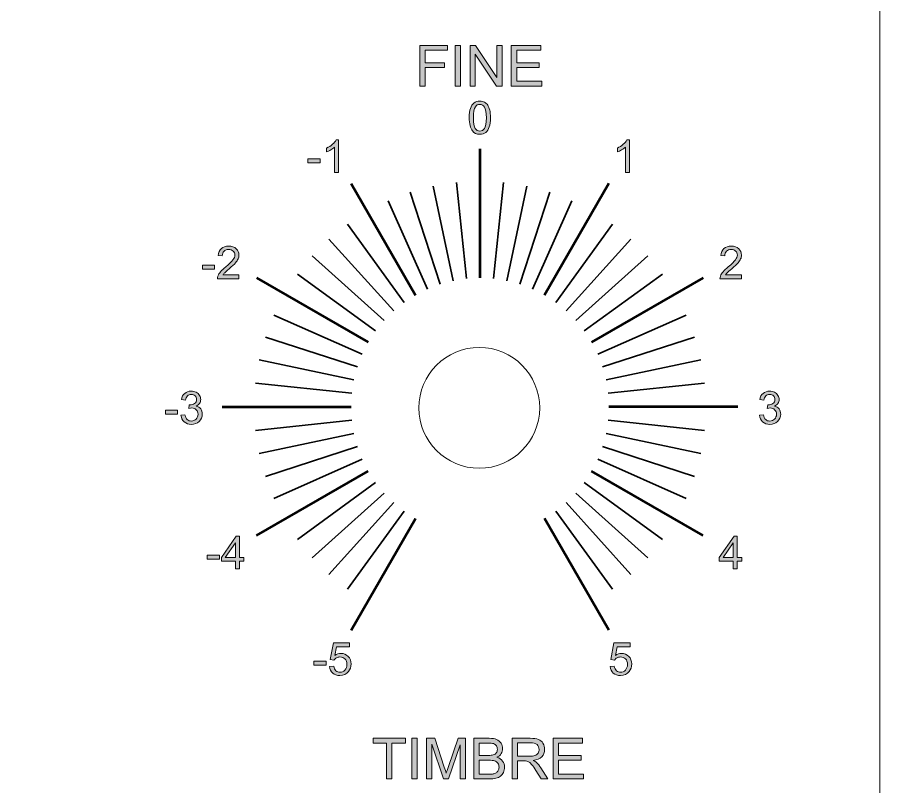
# Model space of a CAD drawing. Header units: inches. Extents: x -54 to 54, y -111 to 111.
# Drawn here: x 0.3 to 53.8, y 15.5 to 63.2 of the extents above; entities that cross this region are included whole.
import ezdxf

# ---------------------------------------------------------------- set-up
doc = ezdxf.new("R2010")
doc.units = ezdxf.units.IN
doc.header["$MEASUREMENT"] = 0
doc.layers.add('Decoupe', color=7, linetype='Continuous')
doc.layers.add('Impression', color=7, linetype='Continuous')

# ---------------------------------------------------------------- blocks, each defined once
blk = doc.blocks.new('block 4')
at = {"layer": 'Impression', "true_color": 0xffffff}
h = blk.add_hatch(color=7, dxfattribs=at)
h.dxf.hatch_style = 2
h.paths.add_polyline_path([(25.318, 58.968), (25.318, 61.493), (27.022, 61.493), (27.022, 61.195), (25.652, 61.195), (25.652, 60.413), (26.837, 60.413), (26.837, 60.115), (25.652, 60.115), (25.652, 58.968)])
h = blk.add_hatch(color=7, dxfattribs=at)
h.dxf.hatch_style = 2
h.paths.add_polyline_path([(27.513, 58.968), (27.513, 61.493), (27.847, 61.493), (27.847, 58.968)])
h = blk.add_hatch(color=7, dxfattribs=at)
h.dxf.hatch_style = 2
h.paths.add_polyline_path([(28.433, 58.968), (28.433, 61.493), (28.775, 61.493), (30.102, 59.511), (30.102, 61.493), (30.422, 61.493), (30.422, 58.968), (30.079, 58.968), (28.753, 60.952), (28.753, 58.968)])
h = blk.add_hatch(color=7, dxfattribs=at)
h.dxf.hatch_style = 2
h.paths.add_polyline_path([(30.991, 58.968), (30.991, 61.493), (32.816, 61.493), (32.816, 61.195), (31.325, 61.195), (31.325, 60.422), (32.721, 60.422), (32.721, 60.125), (31.325, 60.125), (31.325, 59.266), (32.875, 59.266), (32.875, 58.968)])
at = {"layer": 'Impression', "lineweight": 0}
for points in [[(25.318, 58.968), (25.318, 61.493), (27.022, 61.493), (27.022, 61.195), (25.652, 61.195), (25.652, 60.413), (26.837, 60.413), (26.837, 60.115), (25.652, 60.115), (25.652, 58.968), (25.318, 58.968)], [(27.513, 58.968), (27.513, 61.493), (27.847, 61.493), (27.847, 58.968), (27.513, 58.968)], [(28.433, 58.968), (28.433, 61.493), (28.775, 61.493), (30.102, 59.511), (30.102, 61.493), (30.422, 61.493), (30.422, 58.968), (30.079, 58.968), (28.753, 60.952), (28.753, 58.968), (28.433, 58.968)], [(30.991, 58.968), (30.991, 61.493), (32.816, 61.493), (32.816, 61.195), (31.325, 61.195), (31.325, 60.422), (32.721, 60.422), (32.721, 60.125), (31.325, 60.125), (31.325, 59.266), (32.875, 59.266), (32.875, 58.968), (30.991, 58.968)]]:
    blk.add_lwpolyline(points, dxfattribs=at)
blk = doc.blocks.new('block 5')
at = {"layer": 'Impression', "true_color": 0xffffff}
h = blk.add_hatch(color=7, dxfattribs=at)
h.dxf.hatch_style = 2
edge = h.paths.add_edge_path()
edge.add_spline(control_points=[(37.119, 22.95), (37.119, 22.95), (37.38, 22.972), (37.38, 22.972), (37.399, 22.846), (37.444, 22.75), (37.514, 22.686), (37.584, 22.622), (37.669, 22.591), (37.768, 22.591), (37.888, 22.591), (37.989, 22.636), (38.072, 22.726), (38.154, 22.816), (38.196, 22.935), (38.196, 23.084), (38.196, 23.225), (38.156, 23.337), (38.076, 23.419), (37.997, 23.501), (37.893, 23.541), (37.764, 23.541), (37.684, 23.541), (37.612, 23.523), (37.548, 23.487), (37.484, 23.451), (37.433, 23.404), (37.396, 23.346), (37.396, 23.346), (37.163, 23.376), (37.163, 23.376), (37.163, 23.376), (37.359, 24.414), (37.359, 24.414), (37.359, 24.414), (38.364, 24.414), (38.364, 24.414), (38.364, 24.414), (38.364, 24.177), (38.364, 24.177), (38.364, 24.177), (37.558, 24.177), (37.558, 24.177), (37.558, 24.177), (37.449, 23.634), (37.449, 23.634), (37.57, 23.718), (37.697, 23.761), (37.83, 23.761), (38.007, 23.761), (38.156, 23.699), (38.277, 23.577), (38.398, 23.455), (38.459, 23.298), (38.459, 23.106), (38.459, 22.923), (38.405, 22.765), (38.299, 22.632), (38.169, 22.469), (37.993, 22.387), (37.768, 22.387), (37.585, 22.387), (37.435, 22.438), (37.319, 22.541), (37.202, 22.644), (37.136, 22.78), (37.119, 22.95)], knot_values=[0, 0, 0, 0, 1, 1, 1, 2, 2, 2, 3, 3, 3, 4, 4, 4, 5, 5, 5, 6, 6, 6, 7, 7, 7, 8, 8, 8, 9, 9, 9, 10, 10, 10, 11, 11, 11, 12, 12, 12, 13, 13, 13, 14, 14, 14, 15, 15, 15, 16, 16, 16, 17, 17, 17, 18, 18, 18, 19, 19, 19, 20, 20, 20, 21, 21, 21, 22, 22, 22, 22], degree=3, periodic=1)
at = {"layer": 'Impression', "lineweight": 0}
blk.add_open_spline([(37.119, 22.95), (37.119, 22.95), (37.38, 22.972), (37.38, 22.972), (37.399, 22.846), (37.444, 22.75), (37.514, 22.686), (37.584, 22.622), (37.669, 22.591), (37.768, 22.591), (37.888, 22.591), (37.989, 22.636), (38.072, 22.726), (38.154, 22.816), (38.196, 22.935), (38.196, 23.084), (38.196, 23.225), (38.156, 23.337), (38.076, 23.419), (37.997, 23.501), (37.893, 23.541), (37.764, 23.541), (37.684, 23.541), (37.612, 23.523), (37.548, 23.487), (37.484, 23.451), (37.433, 23.404), (37.396, 23.346), (37.396, 23.346), (37.163, 23.376), (37.163, 23.376), (37.163, 23.376), (37.359, 24.414), (37.359, 24.414), (37.359, 24.414), (38.364, 24.414), (38.364, 24.414), (38.364, 24.414), (38.364, 24.177), (38.364, 24.177), (38.364, 24.177), (37.558, 24.177), (37.558, 24.177), (37.558, 24.177), (37.449, 23.634), (37.449, 23.634), (37.57, 23.718), (37.697, 23.761), (37.83, 23.761), (38.007, 23.761), (38.156, 23.699), (38.277, 23.577), (38.398, 23.455), (38.459, 23.298), (38.459, 23.106), (38.459, 22.923), (38.405, 22.765), (38.299, 22.632), (38.169, 22.469), (37.993, 22.387), (37.768, 22.387), (37.585, 22.387), (37.435, 22.438), (37.319, 22.541), (37.202, 22.644), (37.136, 22.78), (37.119, 22.95)], degree=3, knots=[0, 0, 0, 0, 1, 1, 1, 2, 2, 2, 3, 3, 3, 4, 4, 4, 5, 5, 5, 6, 6, 6, 7, 7, 7, 8, 8, 8, 9, 9, 9, 10, 10, 10, 11, 11, 11, 12, 12, 12, 13, 13, 13, 14, 14, 14, 15, 15, 15, 16, 16, 16, 17, 17, 17, 18, 18, 18, 19, 19, 19, 20, 20, 20, 21, 21, 21, 22, 22, 22, 22], dxfattribs=at)
blk = doc.blocks.new('block 6')
at = {"layer": 'Impression', "true_color": 0xffffff}
h = blk.add_hatch(color=7, dxfattribs=at)
h.dxf.hatch_style = 2
h.paths.add_polyline_path([(44.762, 29.01), (44.762, 29.493), (43.886, 29.493), (43.886, 29.721), (44.808, 31.03), (45.01, 31.03), (45.01, 29.721), (45.283, 29.721), (45.283, 29.493), (45.01, 29.493), (45.01, 29.01)])
h.paths.add_polyline_path([(44.762, 29.721), (44.762, 30.631), (44.13, 29.721)])
at = {"layer": 'Impression', "lineweight": 0}
for points in [[(44.762, 29.01), (44.762, 29.493), (43.886, 29.493), (43.886, 29.721), (44.808, 31.03), (45.01, 31.03), (45.01, 29.721), (45.283, 29.721), (45.283, 29.493), (45.01, 29.493), (45.01, 29.01), (44.762, 29.01)], [(44.762, 29.721), (44.762, 30.631), (44.13, 29.721), (44.762, 29.721)]]:
    blk.add_lwpolyline(points, dxfattribs=at)
blk = doc.blocks.new('block 7')
at = {"layer": 'Impression', "true_color": 0xffffff}
h = blk.add_hatch(color=7, dxfattribs=at)
h.dxf.hatch_style = 2
edge = h.paths.add_edge_path()
edge.add_spline(control_points=[(46.38, 38.543), (46.38, 38.543), (46.628, 38.576), (46.628, 38.576), (46.657, 38.435), (46.705, 38.334), (46.774, 38.272), (46.842, 38.21), (46.925, 38.179), (47.024, 38.179), (47.14, 38.179), (47.239, 38.219), (47.319, 38.3), (47.4, 38.381), (47.44, 38.481), (47.44, 38.601), (47.44, 38.715), (47.403, 38.809), (47.328, 38.882), (47.254, 38.956), (47.159, 38.993), (47.044, 38.993), (46.998, 38.993), (46.939, 38.984), (46.869, 38.966), (46.869, 38.966), (46.897, 39.184), (46.897, 39.184), (46.913, 39.182), (46.927, 39.181), (46.937, 39.181), (47.043, 39.181), (47.138, 39.208), (47.222, 39.264), (47.307, 39.319), (47.349, 39.404), (47.349, 39.518), (47.349, 39.609), (47.318, 39.685), (47.257, 39.744), (47.195, 39.804), (47.116, 39.834), (47.018, 39.834), (46.922, 39.834), (46.841, 39.804), (46.777, 39.743), (46.713, 39.682), (46.671, 39.591), (46.653, 39.47), (46.653, 39.47), (46.405, 39.514), (46.405, 39.514), (46.435, 39.681), (46.504, 39.809), (46.612, 39.901), (46.719, 39.992), (46.853, 40.038), (47.013, 40.038), (47.123, 40.038), (47.225, 40.014), (47.317, 39.967), (47.41, 39.92), (47.481, 39.855), (47.53, 39.773), (47.579, 39.692), (47.604, 39.605), (47.604, 39.513), (47.604, 39.426), (47.58, 39.346), (47.534, 39.275), (47.487, 39.203), (47.417, 39.146), (47.325, 39.104), (47.445, 39.076), (47.538, 39.019), (47.604, 38.932), (47.67, 38.845), (47.703, 38.737), (47.703, 38.606), (47.703, 38.43), (47.639, 38.28), (47.51, 38.158), (47.382, 38.035), (47.219, 37.974), (47.022, 37.974), (46.845, 37.974), (46.698, 38.027), (46.581, 38.132), (46.464, 38.238), (46.397, 38.375), (46.38, 38.543)], knot_values=[0, 0, 0, 0, 1, 1, 1, 2, 2, 2, 3, 3, 3, 4, 4, 4, 5, 5, 5, 6, 6, 6, 7, 7, 7, 8, 8, 8, 9, 9, 9, 10, 10, 10, 11, 11, 11, 12, 12, 12, 13, 13, 13, 14, 14, 14, 15, 15, 15, 16, 16, 16, 17, 17, 17, 18, 18, 18, 19, 19, 19, 20, 20, 20, 21, 21, 21, 22, 22, 22, 23, 23, 23, 24, 24, 24, 25, 25, 25, 26, 26, 26, 27, 27, 27, 28, 28, 28, 29, 29, 29, 30, 30, 30, 30], degree=3, periodic=1)
at = {"layer": 'Impression', "lineweight": 0}
blk.add_open_spline([(46.38, 38.543), (46.38, 38.543), (46.628, 38.576), (46.628, 38.576), (46.657, 38.435), (46.705, 38.334), (46.774, 38.272), (46.842, 38.21), (46.925, 38.179), (47.024, 38.179), (47.14, 38.179), (47.239, 38.219), (47.319, 38.3), (47.4, 38.381), (47.44, 38.481), (47.44, 38.601), (47.44, 38.715), (47.403, 38.809), (47.328, 38.882), (47.254, 38.956), (47.159, 38.993), (47.044, 38.993), (46.998, 38.993), (46.939, 38.984), (46.869, 38.966), (46.869, 38.966), (46.897, 39.184), (46.897, 39.184), (46.913, 39.182), (46.927, 39.181), (46.937, 39.181), (47.043, 39.181), (47.138, 39.208), (47.222, 39.264), (47.307, 39.319), (47.349, 39.404), (47.349, 39.518), (47.349, 39.609), (47.318, 39.685), (47.257, 39.744), (47.195, 39.804), (47.116, 39.834), (47.018, 39.834), (46.922, 39.834), (46.841, 39.804), (46.777, 39.743), (46.713, 39.682), (46.671, 39.591), (46.653, 39.47), (46.653, 39.47), (46.405, 39.514), (46.405, 39.514), (46.435, 39.681), (46.504, 39.809), (46.612, 39.901), (46.719, 39.992), (46.853, 40.038), (47.013, 40.038), (47.123, 40.038), (47.225, 40.014), (47.317, 39.967), (47.41, 39.92), (47.481, 39.855), (47.53, 39.773), (47.579, 39.692), (47.604, 39.605), (47.604, 39.513), (47.604, 39.426), (47.58, 39.346), (47.534, 39.275), (47.487, 39.203), (47.417, 39.146), (47.325, 39.104), (47.445, 39.076), (47.538, 39.019), (47.604, 38.932), (47.67, 38.845), (47.703, 38.737), (47.703, 38.606), (47.703, 38.43), (47.639, 38.28), (47.51, 38.158), (47.382, 38.035), (47.219, 37.974), (47.022, 37.974), (46.845, 37.974), (46.698, 38.027), (46.581, 38.132), (46.464, 38.238), (46.397, 38.375), (46.38, 38.543)], degree=3, knots=[0, 0, 0, 0, 1, 1, 1, 2, 2, 2, 3, 3, 3, 4, 4, 4, 5, 5, 5, 6, 6, 6, 7, 7, 7, 8, 8, 8, 9, 9, 9, 10, 10, 10, 11, 11, 11, 12, 12, 12, 13, 13, 13, 14, 14, 14, 15, 15, 15, 16, 16, 16, 17, 17, 17, 18, 18, 18, 19, 19, 19, 20, 20, 20, 21, 21, 21, 22, 22, 22, 23, 23, 23, 24, 24, 24, 25, 25, 25, 26, 26, 26, 27, 27, 27, 28, 28, 28, 29, 29, 29, 30, 30, 30, 30], dxfattribs=at)
blk = doc.blocks.new('block 8')
at = {"layer": 'Impression', "true_color": 0xffffff}
h = blk.add_hatch(color=7, dxfattribs=at)
h.dxf.hatch_style = 2
edge = h.paths.add_edge_path()
edge.add_spline(control_points=[(45.271, 47.248), (45.271, 47.248), (45.271, 47.009), (45.271, 47.009), (45.271, 47.009), (43.935, 47.009), (43.935, 47.009), (43.934, 47.069), (43.943, 47.127), (43.964, 47.182), (43.999, 47.273), (44.053, 47.362), (44.128, 47.45), (44.202, 47.539), (44.311, 47.641), (44.452, 47.756), (44.672, 47.936), (44.82, 48.079), (44.897, 48.184), (44.975, 48.289), (45.013, 48.389), (45.013, 48.483), (45.013, 48.581), (44.978, 48.664), (44.908, 48.731), (44.837, 48.799), (44.746, 48.833), (44.633, 48.833), (44.513, 48.833), (44.418, 48.797), (44.346, 48.725), (44.274, 48.653), (44.238, 48.554), (44.237, 48.427), (44.237, 48.427), (43.982, 48.454), (43.982, 48.454), (44, 48.644), (44.065, 48.789), (44.179, 48.888), (44.293, 48.988), (44.446, 49.038), (44.638, 49.038), (44.832, 49.038), (44.986, 48.984), (45.099, 48.877), (45.212, 48.769), (45.268, 48.636), (45.268, 48.477), (45.268, 48.396), (45.252, 48.317), (45.218, 48.239), (45.185, 48.161), (45.131, 48.078), (45.054, 47.992), (44.977, 47.906), (44.849, 47.787), (44.671, 47.636), (44.523, 47.512), (44.427, 47.427), (44.385, 47.382), (44.342, 47.338), (44.308, 47.293), (44.28, 47.248), (44.28, 47.248), (45.271, 47.248), (45.271, 47.248)], knot_values=[0, 0, 0, 0, 1, 1, 1, 2, 2, 2, 3, 3, 3, 4, 4, 4, 5, 5, 5, 6, 6, 6, 7, 7, 7, 8, 8, 8, 9, 9, 9, 10, 10, 10, 11, 11, 11, 12, 12, 12, 13, 13, 13, 14, 14, 14, 15, 15, 15, 16, 16, 16, 17, 17, 17, 18, 18, 18, 19, 19, 19, 20, 20, 20, 21, 21, 21, 22, 22, 22, 22], degree=3, periodic=1)
at = {"layer": 'Impression', "lineweight": 0}
blk.add_open_spline([(45.271, 47.248), (45.271, 47.248), (45.271, 47.009), (45.271, 47.009), (45.271, 47.009), (43.935, 47.009), (43.935, 47.009), (43.934, 47.069), (43.943, 47.127), (43.964, 47.182), (43.999, 47.273), (44.053, 47.362), (44.128, 47.45), (44.202, 47.539), (44.311, 47.641), (44.452, 47.756), (44.672, 47.936), (44.82, 48.079), (44.897, 48.184), (44.975, 48.289), (45.013, 48.389), (45.013, 48.483), (45.013, 48.581), (44.978, 48.664), (44.908, 48.731), (44.837, 48.799), (44.746, 48.833), (44.633, 48.833), (44.513, 48.833), (44.418, 48.797), (44.346, 48.725), (44.274, 48.653), (44.238, 48.554), (44.237, 48.427), (44.237, 48.427), (43.982, 48.454), (43.982, 48.454), (44, 48.644), (44.065, 48.789), (44.179, 48.888), (44.293, 48.988), (44.446, 49.038), (44.638, 49.038), (44.832, 49.038), (44.986, 48.984), (45.099, 48.877), (45.212, 48.769), (45.268, 48.636), (45.268, 48.477), (45.268, 48.396), (45.252, 48.317), (45.218, 48.239), (45.185, 48.161), (45.131, 48.078), (45.054, 47.992), (44.977, 47.906), (44.849, 47.787), (44.671, 47.636), (44.523, 47.512), (44.427, 47.427), (44.385, 47.382), (44.342, 47.338), (44.308, 47.293), (44.28, 47.248), (44.28, 47.248), (45.271, 47.248), (45.271, 47.248)], degree=3, knots=[0, 0, 0, 0, 1, 1, 1, 2, 2, 2, 3, 3, 3, 4, 4, 4, 5, 5, 5, 6, 6, 6, 7, 7, 7, 8, 8, 8, 9, 9, 9, 10, 10, 10, 11, 11, 11, 12, 12, 12, 13, 13, 13, 14, 14, 14, 15, 15, 15, 16, 16, 16, 17, 17, 17, 18, 18, 18, 19, 19, 19, 20, 20, 20, 21, 21, 21, 22, 22, 22, 22], dxfattribs=at)
blk = doc.blocks.new('block 9')
at = {"layer": 'Impression', "true_color": 0xffffff}
h = blk.add_hatch(color=7, dxfattribs=at)
h.dxf.hatch_style = 2
edge = h.paths.add_edge_path()
edge.add_spline(control_points=[(38.313, 53.598), (38.313, 53.598), (38.065, 53.598), (38.065, 53.598), (38.065, 53.598), (38.065, 55.178), (38.065, 55.178), (38.005, 55.121), (37.927, 55.065), (37.83, 55.008), (37.733, 54.951), (37.646, 54.908), (37.569, 54.879), (37.569, 54.879), (37.569, 55.119), (37.569, 55.119), (37.708, 55.185), (37.829, 55.263), (37.933, 55.356), (38.036, 55.449), (38.11, 55.539), (38.153, 55.626), (38.153, 55.626), (38.313, 55.626), (38.313, 55.626), (38.313, 55.626), (38.313, 53.598), (38.313, 53.598)], knot_values=[0, 0, 0, 0, 1, 1, 1, 2, 2, 2, 3, 3, 3, 4, 4, 4, 5, 5, 5, 6, 6, 6, 7, 7, 7, 8, 8, 8, 9, 9, 9, 9], degree=3, periodic=1)
at = {"layer": 'Impression', "lineweight": 0}
blk.add_open_spline([(38.313, 53.598), (38.313, 53.598), (38.065, 53.598), (38.065, 53.598), (38.065, 53.598), (38.065, 55.178), (38.065, 55.178), (38.005, 55.121), (37.927, 55.065), (37.83, 55.008), (37.733, 54.951), (37.646, 54.908), (37.569, 54.879), (37.569, 54.879), (37.569, 55.119), (37.569, 55.119), (37.708, 55.185), (37.829, 55.263), (37.933, 55.356), (38.036, 55.449), (38.11, 55.539), (38.153, 55.626), (38.153, 55.626), (38.313, 55.626), (38.313, 55.626), (38.313, 55.626), (38.313, 53.598), (38.313, 53.598)], degree=3, knots=[0, 0, 0, 0, 1, 1, 1, 2, 2, 2, 3, 3, 3, 4, 4, 4, 5, 5, 5, 6, 6, 6, 7, 7, 7, 8, 8, 8, 9, 9, 9, 9], dxfattribs=at)
blk = doc.blocks.new('block 10')
at = {"layer": 'Impression', "true_color": 0xffffff}
h = blk.add_hatch(color=7, dxfattribs=at)
h.dxf.hatch_style = 2
edge = h.paths.add_edge_path()
edge.add_spline(control_points=[(28.379, 57.006), (28.379, 57.245), (28.403, 57.437), (28.453, 57.582), (28.502, 57.728), (28.575, 57.84), (28.672, 57.919), (28.768, 57.998), (28.89, 58.038), (29.038, 58.038), (29.146, 58.038), (29.241, 58.016), (29.323, 57.972), (29.404, 57.929), (29.472, 57.866), (29.525, 57.784), (29.579, 57.701), (29.62, 57.601), (29.651, 57.483), (29.681, 57.365), (29.696, 57.206), (29.696, 57.006), (29.696, 56.769), (29.672, 56.577), (29.623, 56.432), (29.575, 56.286), (29.502, 56.174), (29.405, 56.094), (29.308, 56.015), (29.185, 55.975), (29.038, 55.975), (28.843, 55.975), (28.69, 56.045), (28.579, 56.184), (28.445, 56.353), (28.379, 56.626), (28.379, 57.006)], knot_values=[0, 0, 0, 0, 1, 1, 1, 2, 2, 2, 3, 3, 3, 4, 4, 4, 5, 5, 5, 6, 6, 6, 7, 7, 7, 8, 8, 8, 9, 9, 9, 10, 10, 10, 11, 11, 11, 12, 12, 12, 12], degree=3, periodic=1)
edge = h.paths.add_edge_path()
edge.add_spline(control_points=[(28.634, 57.006), (28.634, 56.674), (28.673, 56.453), (28.75, 56.344), (28.828, 56.234), (28.923, 56.179), (29.038, 56.179), (29.152, 56.179), (29.247, 56.234), (29.325, 56.344), (29.402, 56.455), (29.441, 56.675), (29.441, 57.006), (29.441, 57.338), (29.402, 57.559), (29.325, 57.669), (29.247, 57.778), (29.151, 57.833), (29.035, 57.833), (28.921, 57.833), (28.83, 57.784), (28.762, 57.688), (28.676, 57.565), (28.634, 57.337), (28.634, 57.006)], knot_values=[0, 0, 0, 0, 1, 1, 1, 2, 2, 2, 3, 3, 3, 4, 4, 4, 5, 5, 5, 6, 6, 6, 7, 7, 7, 8, 8, 8, 8], degree=3, periodic=1)
at = {"layer": 'Impression', "lineweight": 0}
for points, knots in [([(28.379, 57.006), (28.379, 57.245), (28.403, 57.437), (28.453, 57.582), (28.502, 57.728), (28.575, 57.84), (28.672, 57.919), (28.768, 57.998), (28.89, 58.038), (29.038, 58.038), (29.146, 58.038), (29.241, 58.016), (29.323, 57.972), (29.404, 57.929), (29.472, 57.866), (29.525, 57.784), (29.579, 57.701), (29.62, 57.601), (29.651, 57.483), (29.681, 57.365), (29.696, 57.206), (29.696, 57.006), (29.696, 56.769), (29.672, 56.577), (29.623, 56.432), (29.575, 56.286), (29.502, 56.174), (29.405, 56.094), (29.308, 56.015), (29.185, 55.975), (29.038, 55.975), (28.843, 55.975), (28.69, 56.045), (28.579, 56.184), (28.445, 56.353), (28.379, 56.626), (28.379, 57.006)], [0, 0, 0, 0, 1, 1, 1, 2, 2, 2, 3, 3, 3, 4, 4, 4, 5, 5, 5, 6, 6, 6, 7, 7, 7, 8, 8, 8, 9, 9, 9, 10, 10, 10, 11, 11, 11, 12, 12, 12, 12]), ([(28.634, 57.006), (28.634, 56.674), (28.673, 56.453), (28.75, 56.344), (28.828, 56.234), (28.923, 56.179), (29.038, 56.179), (29.152, 56.179), (29.247, 56.234), (29.325, 56.344), (29.402, 56.455), (29.441, 56.675), (29.441, 57.006), (29.441, 57.338), (29.402, 57.559), (29.325, 57.669), (29.247, 57.778), (29.151, 57.833), (29.035, 57.833), (28.921, 57.833), (28.83, 57.784), (28.762, 57.688), (28.676, 57.565), (28.634, 57.337), (28.634, 57.006)], [0, 0, 0, 0, 1, 1, 1, 2, 2, 2, 3, 3, 3, 4, 4, 4, 5, 5, 5, 6, 6, 6, 7, 7, 7, 8, 8, 8, 8])]:
    blk.add_open_spline(points, degree=3, knots=knots, dxfattribs=at)
blk = doc.blocks.new('block 11')
at = {"layer": 'Impression', "true_color": 0xffffff}
h = blk.add_hatch(color=7, dxfattribs=at)
h.dxf.hatch_style = 2
edge = h.paths.add_edge_path()
edge.add_spline(control_points=[(20.278, 53.598), (20.278, 53.598), (20.03, 53.598), (20.03, 53.598), (20.03, 53.598), (20.03, 55.178), (20.03, 55.178), (19.97, 55.121), (19.892, 55.064), (19.795, 55.007), (19.698, 54.95), (19.611, 54.908), (19.534, 54.879), (19.534, 54.879), (19.534, 55.119), (19.534, 55.119), (19.672, 55.184), (19.794, 55.263), (19.897, 55.356), (20.001, 55.449), (20.075, 55.539), (20.118, 55.626), (20.118, 55.626), (20.278, 55.626), (20.278, 55.626), (20.278, 55.626), (20.278, 53.598), (20.278, 53.598)], knot_values=[0, 0, 0, 0, 1, 1, 1, 2, 2, 2, 3, 3, 3, 4, 4, 4, 5, 5, 5, 6, 6, 6, 7, 7, 7, 8, 8, 8, 9, 9, 9, 9], degree=3, periodic=1)
h = blk.add_hatch(color=7, dxfattribs=at)
h.dxf.hatch_style = 2
h.paths.add_polyline_path([(18.376, 54.204), (18.376, 54.453), (19.138, 54.453), (19.138, 54.204)])
at = {"layer": 'Impression', "lineweight": 0}
blk.add_lwpolyline([(18.376, 54.204), (18.376, 54.453), (19.138, 54.453), (19.138, 54.204), (18.376, 54.204)], dxfattribs=at)
blk.add_open_spline([(20.278, 53.598), (20.278, 53.598), (20.03, 53.598), (20.03, 53.598), (20.03, 53.598), (20.03, 55.178), (20.03, 55.178), (19.97, 55.121), (19.892, 55.064), (19.795, 55.007), (19.698, 54.95), (19.611, 54.908), (19.534, 54.879), (19.534, 54.879), (19.534, 55.119), (19.534, 55.119), (19.672, 55.184), (19.794, 55.263), (19.897, 55.356), (20.001, 55.449), (20.075, 55.539), (20.118, 55.626), (20.118, 55.626), (20.278, 55.626), (20.278, 55.626), (20.278, 55.626), (20.278, 53.598), (20.278, 53.598)], degree=3, knots=[0, 0, 0, 0, 1, 1, 1, 2, 2, 2, 3, 3, 3, 4, 4, 4, 5, 5, 5, 6, 6, 6, 7, 7, 7, 8, 8, 8, 9, 9, 9, 9], dxfattribs=at)
blk = doc.blocks.new('block 12')
at = {"layer": 'Impression', "true_color": 0xffffff}
h = blk.add_hatch(color=7, dxfattribs=at)
h.dxf.hatch_style = 2
edge = h.paths.add_edge_path()
edge.add_spline(control_points=[(14.093, 47.248), (14.093, 47.248), (14.093, 47.009), (14.093, 47.009), (14.093, 47.009), (12.758, 47.009), (12.758, 47.009), (12.756, 47.069), (12.765, 47.127), (12.787, 47.182), (12.821, 47.273), (12.875, 47.362), (12.95, 47.45), (13.025, 47.539), (13.133, 47.641), (13.274, 47.756), (13.494, 47.936), (13.642, 48.079), (13.72, 48.184), (13.797, 48.289), (13.835, 48.389), (13.835, 48.483), (13.835, 48.581), (13.8, 48.664), (13.73, 48.731), (13.66, 48.799), (13.568, 48.833), (13.455, 48.833), (13.336, 48.833), (13.24, 48.797), (13.168, 48.725), (13.097, 48.653), (13.06, 48.554), (13.06, 48.427), (13.06, 48.427), (12.805, 48.454), (12.805, 48.454), (12.822, 48.644), (12.888, 48.789), (13.002, 48.888), (13.116, 48.988), (13.268, 49.038), (13.461, 49.038), (13.654, 49.038), (13.808, 48.984), (13.921, 48.877), (14.034, 48.769), (14.09, 48.636), (14.09, 48.477), (14.09, 48.396), (14.074, 48.317), (14.041, 48.239), (14.008, 48.161), (13.952, 48.078), (13.876, 47.992), (13.799, 47.906), (13.672, 47.787), (13.494, 47.636), (13.345, 47.512), (13.249, 47.427), (13.207, 47.382), (13.165, 47.338), (13.13, 47.293), (13.102, 47.248), (13.102, 47.248), (14.093, 47.248), (14.093, 47.248)], knot_values=[0, 0, 0, 0, 1, 1, 1, 2, 2, 2, 3, 3, 3, 4, 4, 4, 5, 5, 5, 6, 6, 6, 7, 7, 7, 8, 8, 8, 9, 9, 9, 10, 10, 10, 11, 11, 11, 12, 12, 12, 13, 13, 13, 14, 14, 14, 15, 15, 15, 16, 16, 16, 17, 17, 17, 18, 18, 18, 19, 19, 19, 20, 20, 20, 21, 21, 21, 22, 22, 22, 22], degree=3, periodic=1)
h = blk.add_hatch(color=7, dxfattribs=at)
h.dxf.hatch_style = 2
h.paths.add_polyline_path([(11.822, 47.616), (11.822, 47.865), (12.584, 47.865), (12.584, 47.616)])
at = {"layer": 'Impression', "lineweight": 0}
blk.add_lwpolyline([(11.822, 47.616), (11.822, 47.865), (12.584, 47.865), (12.584, 47.616), (11.822, 47.616)], dxfattribs=at)
blk.add_open_spline([(14.093, 47.248), (14.093, 47.248), (14.093, 47.009), (14.093, 47.009), (14.093, 47.009), (12.758, 47.009), (12.758, 47.009), (12.756, 47.069), (12.765, 47.127), (12.787, 47.182), (12.821, 47.273), (12.875, 47.362), (12.95, 47.45), (13.025, 47.539), (13.133, 47.641), (13.274, 47.756), (13.494, 47.936), (13.642, 48.079), (13.72, 48.184), (13.797, 48.289), (13.835, 48.389), (13.835, 48.483), (13.835, 48.581), (13.8, 48.664), (13.73, 48.731), (13.66, 48.799), (13.568, 48.833), (13.455, 48.833), (13.336, 48.833), (13.24, 48.797), (13.168, 48.725), (13.097, 48.653), (13.06, 48.554), (13.06, 48.427), (13.06, 48.427), (12.805, 48.454), (12.805, 48.454), (12.822, 48.644), (12.888, 48.789), (13.002, 48.888), (13.116, 48.988), (13.268, 49.038), (13.461, 49.038), (13.654, 49.038), (13.808, 48.984), (13.921, 48.877), (14.034, 48.769), (14.09, 48.636), (14.09, 48.477), (14.09, 48.396), (14.074, 48.317), (14.041, 48.239), (14.008, 48.161), (13.952, 48.078), (13.876, 47.992), (13.799, 47.906), (13.672, 47.787), (13.494, 47.636), (13.345, 47.512), (13.249, 47.427), (13.207, 47.382), (13.165, 47.338), (13.13, 47.293), (13.102, 47.248), (13.102, 47.248), (14.093, 47.248), (14.093, 47.248)], degree=3, knots=[0, 0, 0, 0, 1, 1, 1, 2, 2, 2, 3, 3, 3, 4, 4, 4, 5, 5, 5, 6, 6, 6, 7, 7, 7, 8, 8, 8, 9, 9, 9, 10, 10, 10, 11, 11, 11, 12, 12, 12, 13, 13, 13, 14, 14, 14, 15, 15, 15, 16, 16, 16, 17, 17, 17, 18, 18, 18, 19, 19, 19, 20, 20, 20, 21, 21, 21, 22, 22, 22, 22], dxfattribs=at)
blk = doc.blocks.new('block 13')
at = {"layer": 'Impression', "true_color": 0xffffff}
h = blk.add_hatch(color=7, dxfattribs=at)
h.dxf.hatch_style = 2
edge = h.paths.add_edge_path()
edge.add_spline(control_points=[(10.497, 38.543), (10.497, 38.543), (10.745, 38.576), (10.745, 38.576), (10.773, 38.435), (10.822, 38.334), (10.89, 38.272), (10.959, 38.21), (11.042, 38.179), (11.14, 38.179), (11.257, 38.179), (11.356, 38.219), (11.436, 38.3), (11.516, 38.381), (11.557, 38.481), (11.557, 38.601), (11.557, 38.715), (11.519, 38.809), (11.445, 38.882), (11.371, 38.956), (11.276, 38.993), (11.161, 38.993), (11.114, 38.993), (11.056, 38.984), (10.986, 38.966), (10.986, 38.966), (11.014, 39.184), (11.014, 39.184), (11.03, 39.182), (11.043, 39.181), (11.054, 39.181), (11.159, 39.181), (11.254, 39.208), (11.339, 39.264), (11.423, 39.319), (11.466, 39.404), (11.466, 39.518), (11.466, 39.609), (11.435, 39.685), (11.373, 39.744), (11.312, 39.804), (11.232, 39.834), (11.135, 39.834), (11.038, 39.834), (10.958, 39.804), (10.894, 39.743), (10.83, 39.682), (10.788, 39.591), (10.77, 39.47), (10.77, 39.47), (10.522, 39.514), (10.522, 39.514), (10.552, 39.681), (10.621, 39.809), (10.728, 39.901), (10.836, 39.992), (10.97, 40.038), (11.129, 40.038), (11.24, 40.038), (11.341, 40.014), (11.434, 39.967), (11.527, 39.92), (11.598, 39.855), (11.647, 39.773), (11.696, 39.692), (11.721, 39.605), (11.721, 39.513), (11.721, 39.426), (11.697, 39.346), (11.65, 39.275), (11.603, 39.203), (11.534, 39.146), (11.442, 39.104), (11.562, 39.076), (11.654, 39.019), (11.721, 38.932), (11.787, 38.845), (11.82, 38.737), (11.82, 38.606), (11.82, 38.43), (11.756, 38.28), (11.627, 38.158), (11.498, 38.035), (11.336, 37.974), (11.139, 37.974), (10.962, 37.974), (10.815, 38.027), (10.697, 38.132), (10.58, 38.238), (10.513, 38.375), (10.497, 38.543)], knot_values=[0, 0, 0, 0, 1, 1, 1, 2, 2, 2, 3, 3, 3, 4, 4, 4, 5, 5, 5, 6, 6, 6, 7, 7, 7, 8, 8, 8, 9, 9, 9, 10, 10, 10, 11, 11, 11, 12, 12, 12, 13, 13, 13, 14, 14, 14, 15, 15, 15, 16, 16, 16, 17, 17, 17, 18, 18, 18, 19, 19, 19, 20, 20, 20, 21, 21, 21, 22, 22, 22, 23, 23, 23, 24, 24, 24, 25, 25, 25, 26, 26, 26, 27, 27, 27, 28, 28, 28, 29, 29, 29, 30, 30, 30, 30], degree=3, periodic=1)
h = blk.add_hatch(color=7, dxfattribs=at)
h.dxf.hatch_style = 2
h.paths.add_polyline_path([(9.528, 38.616), (9.528, 38.865), (10.29, 38.865), (10.29, 38.616)])
at = {"layer": 'Impression', "lineweight": 0}
blk.add_lwpolyline([(9.528, 38.616), (9.528, 38.865), (10.29, 38.865), (10.29, 38.616), (9.528, 38.616)], dxfattribs=at)
blk.add_open_spline([(10.497, 38.543), (10.497, 38.543), (10.745, 38.576), (10.745, 38.576), (10.773, 38.435), (10.822, 38.334), (10.89, 38.272), (10.959, 38.21), (11.042, 38.179), (11.14, 38.179), (11.257, 38.179), (11.356, 38.219), (11.436, 38.3), (11.516, 38.381), (11.557, 38.481), (11.557, 38.601), (11.557, 38.715), (11.519, 38.809), (11.445, 38.882), (11.371, 38.956), (11.276, 38.993), (11.161, 38.993), (11.114, 38.993), (11.056, 38.984), (10.986, 38.966), (10.986, 38.966), (11.014, 39.184), (11.014, 39.184), (11.03, 39.182), (11.043, 39.181), (11.054, 39.181), (11.159, 39.181), (11.254, 39.208), (11.339, 39.264), (11.423, 39.319), (11.466, 39.404), (11.466, 39.518), (11.466, 39.609), (11.435, 39.685), (11.373, 39.744), (11.312, 39.804), (11.232, 39.834), (11.135, 39.834), (11.038, 39.834), (10.958, 39.804), (10.894, 39.743), (10.83, 39.682), (10.788, 39.591), (10.77, 39.47), (10.77, 39.47), (10.522, 39.514), (10.522, 39.514), (10.552, 39.681), (10.621, 39.809), (10.728, 39.901), (10.836, 39.992), (10.97, 40.038), (11.129, 40.038), (11.24, 40.038), (11.341, 40.014), (11.434, 39.967), (11.527, 39.92), (11.598, 39.855), (11.647, 39.773), (11.696, 39.692), (11.721, 39.605), (11.721, 39.513), (11.721, 39.426), (11.697, 39.346), (11.65, 39.275), (11.603, 39.203), (11.534, 39.146), (11.442, 39.104), (11.562, 39.076), (11.654, 39.019), (11.721, 38.932), (11.787, 38.845), (11.82, 38.737), (11.82, 38.606), (11.82, 38.43), (11.756, 38.28), (11.627, 38.158), (11.498, 38.035), (11.336, 37.974), (11.139, 37.974), (10.962, 37.974), (10.815, 38.027), (10.697, 38.132), (10.58, 38.238), (10.513, 38.375), (10.497, 38.543)], degree=3, knots=[0, 0, 0, 0, 1, 1, 1, 2, 2, 2, 3, 3, 3, 4, 4, 4, 5, 5, 5, 6, 6, 6, 7, 7, 7, 8, 8, 8, 9, 9, 9, 10, 10, 10, 11, 11, 11, 12, 12, 12, 13, 13, 13, 14, 14, 14, 15, 15, 15, 16, 16, 16, 17, 17, 17, 18, 18, 18, 19, 19, 19, 20, 20, 20, 21, 21, 21, 22, 22, 22, 23, 23, 23, 24, 24, 24, 25, 25, 25, 26, 26, 26, 27, 27, 27, 28, 28, 28, 29, 29, 29, 30, 30, 30, 30], dxfattribs=at)
blk = doc.blocks.new('block 14')
at = {"layer": 'Impression', "true_color": 0xffffff}
h = blk.add_hatch(color=7, dxfattribs=at)
h.dxf.hatch_style = 2
h.paths.add_polyline_path([(13.878, 29.01), (13.878, 29.493), (13.002, 29.493), (13.002, 29.721), (13.924, 31.03), (14.126, 31.03), (14.126, 29.721), (14.399, 29.721), (14.399, 29.493), (14.126, 29.493), (14.126, 29.01)])
h.paths.add_polyline_path([(13.878, 29.721), (13.878, 30.631), (13.246, 29.721)])
h = blk.add_hatch(color=7, dxfattribs=at)
h.dxf.hatch_style = 2
h.paths.add_polyline_path([(12.116, 29.616), (12.116, 29.865), (12.878, 29.865), (12.878, 29.616)])
at = {"layer": 'Impression', "lineweight": 0}
for points in [[(13.878, 29.01), (13.878, 29.493), (13.002, 29.493), (13.002, 29.721), (13.924, 31.03), (14.126, 31.03), (14.126, 29.721), (14.399, 29.721), (14.399, 29.493), (14.126, 29.493), (14.126, 29.01), (13.878, 29.01)], [(13.878, 29.721), (13.878, 30.631), (13.246, 29.721), (13.878, 29.721)], [(12.116, 29.616), (12.116, 29.865), (12.878, 29.865), (12.878, 29.616), (12.116, 29.616)]]:
    blk.add_lwpolyline(points, dxfattribs=at)
blk = doc.blocks.new('block 15')
at = {"layer": 'Impression', "true_color": 0xffffff}
h = blk.add_hatch(color=7, dxfattribs=at)
h.dxf.hatch_style = 2
edge = h.paths.add_edge_path()
edge.add_spline(control_points=[(19.711, 22.95), (19.711, 22.95), (19.971, 22.972), (19.971, 22.972), (19.991, 22.846), (20.035, 22.75), (20.106, 22.686), (20.176, 22.622), (20.261, 22.591), (20.36, 22.591), (20.479, 22.591), (20.581, 22.636), (20.663, 22.726), (20.746, 22.816), (20.787, 22.935), (20.787, 23.084), (20.787, 23.225), (20.747, 23.337), (20.668, 23.419), (20.588, 23.501), (20.484, 23.541), (20.356, 23.541), (20.276, 23.541), (20.204, 23.523), (20.14, 23.487), (20.075, 23.451), (20.024, 23.404), (19.988, 23.346), (19.988, 23.346), (19.755, 23.376), (19.755, 23.376), (19.755, 23.376), (19.951, 24.414), (19.951, 24.414), (19.951, 24.414), (20.955, 24.414), (20.955, 24.414), (20.955, 24.414), (20.955, 24.177), (20.955, 24.177), (20.955, 24.177), (20.149, 24.177), (20.149, 24.177), (20.149, 24.177), (20.04, 23.634), (20.04, 23.634), (20.162, 23.718), (20.289, 23.761), (20.422, 23.761), (20.598, 23.761), (20.747, 23.699), (20.869, 23.577), (20.99, 23.455), (21.05, 23.298), (21.05, 23.106), (21.05, 22.923), (20.997, 22.765), (20.891, 22.632), (20.761, 22.469), (20.584, 22.387), (20.36, 22.387), (20.176, 22.387), (20.026, 22.438), (19.91, 22.541), (19.794, 22.644), (19.728, 22.78), (19.711, 22.95)], knot_values=[0, 0, 0, 0, 1, 1, 1, 2, 2, 2, 3, 3, 3, 4, 4, 4, 5, 5, 5, 6, 6, 6, 7, 7, 7, 8, 8, 8, 9, 9, 9, 10, 10, 10, 11, 11, 11, 12, 12, 12, 13, 13, 13, 14, 14, 14, 15, 15, 15, 16, 16, 16, 17, 17, 17, 18, 18, 18, 19, 19, 19, 20, 20, 20, 21, 21, 21, 22, 22, 22, 22], degree=3, periodic=1)
h = blk.add_hatch(color=7, dxfattribs=at)
h.dxf.hatch_style = 2
h.paths.add_polyline_path([(18.744, 23.027), (18.744, 23.277), (19.506, 23.277), (19.506, 23.027)])
at = {"layer": 'Impression', "lineweight": 0}
blk.add_lwpolyline([(18.744, 23.027), (18.744, 23.277), (19.506, 23.277), (19.506, 23.027), (18.744, 23.027)], dxfattribs=at)
blk.add_open_spline([(19.711, 22.95), (19.711, 22.95), (19.971, 22.972), (19.971, 22.972), (19.991, 22.846), (20.035, 22.75), (20.106, 22.686), (20.176, 22.622), (20.261, 22.591), (20.36, 22.591), (20.479, 22.591), (20.581, 22.636), (20.663, 22.726), (20.746, 22.816), (20.787, 22.935), (20.787, 23.084), (20.787, 23.225), (20.747, 23.337), (20.668, 23.419), (20.588, 23.501), (20.484, 23.541), (20.356, 23.541), (20.276, 23.541), (20.204, 23.523), (20.14, 23.487), (20.075, 23.451), (20.024, 23.404), (19.988, 23.346), (19.988, 23.346), (19.755, 23.376), (19.755, 23.376), (19.755, 23.376), (19.951, 24.414), (19.951, 24.414), (19.951, 24.414), (20.955, 24.414), (20.955, 24.414), (20.955, 24.414), (20.955, 24.177), (20.955, 24.177), (20.955, 24.177), (20.149, 24.177), (20.149, 24.177), (20.149, 24.177), (20.04, 23.634), (20.04, 23.634), (20.162, 23.718), (20.289, 23.761), (20.422, 23.761), (20.598, 23.761), (20.747, 23.699), (20.869, 23.577), (20.99, 23.455), (21.05, 23.298), (21.05, 23.106), (21.05, 22.923), (20.997, 22.765), (20.891, 22.632), (20.761, 22.469), (20.584, 22.387), (20.36, 22.387), (20.176, 22.387), (20.026, 22.438), (19.91, 22.541), (19.794, 22.644), (19.728, 22.78), (19.711, 22.95)], degree=3, knots=[0, 0, 0, 0, 1, 1, 1, 2, 2, 2, 3, 3, 3, 4, 4, 4, 5, 5, 5, 6, 6, 6, 7, 7, 7, 8, 8, 8, 9, 9, 9, 10, 10, 10, 11, 11, 11, 12, 12, 12, 13, 13, 13, 14, 14, 14, 15, 15, 15, 16, 16, 16, 17, 17, 17, 18, 18, 18, 19, 19, 19, 20, 20, 20, 21, 21, 21, 22, 22, 22, 22], dxfattribs=at)
blk = doc.blocks.new('block 31')
at = {"layer": 'Impression', "true_color": 0xffffff}
h = blk.add_hatch(color=7, dxfattribs=at)
h.dxf.hatch_style = 2
h.paths.add_polyline_path([(23.251, 15.968), (23.251, 18.195), (22.419, 18.195), (22.419, 18.493), (24.421, 18.493), (24.421, 18.195), (23.585, 18.195), (23.585, 15.968)])
h = blk.add_hatch(color=7, dxfattribs=at)
h.dxf.hatch_style = 2
h.paths.add_polyline_path([(24.82, 15.968), (24.82, 18.493), (25.155, 18.493), (25.155, 15.968)])
h = blk.add_hatch(color=7, dxfattribs=at)
h.dxf.hatch_style = 2
edge = h.paths.add_edge_path()
edge.add_spline(control_points=[(25.733, 15.968), (25.733, 15.968), (25.733, 18.493), (25.733, 18.493), (25.733, 18.493), (26.236, 18.493), (26.236, 18.493), (26.236, 18.493), (26.834, 16.705), (26.834, 16.705), (26.889, 16.539), (26.929, 16.414), (26.955, 16.331), (26.983, 16.423), (27.028, 16.558), (27.089, 16.736), (27.089, 16.736), (27.694, 18.493), (27.694, 18.493), (27.694, 18.493), (28.143, 18.493), (28.143, 18.493), (28.143, 18.493), (28.143, 15.968), (28.143, 15.968), (28.143, 15.968), (27.821, 15.968), (27.821, 15.968), (27.821, 15.968), (27.821, 18.082), (27.821, 18.082), (27.821, 18.082), (27.087, 15.968), (27.087, 15.968), (27.087, 15.968), (26.786, 15.968), (26.786, 15.968), (26.786, 15.968), (26.055, 18.118), (26.055, 18.118), (26.055, 18.118), (26.055, 15.968), (26.055, 15.968), (26.055, 15.968), (25.733, 15.968), (25.733, 15.968)], knot_values=[0, 0, 0, 0, 1, 1, 1, 2, 2, 2, 3, 3, 3, 4, 4, 4, 5, 5, 5, 6, 6, 6, 7, 7, 7, 8, 8, 8, 9, 9, 9, 10, 10, 10, 11, 11, 11, 12, 12, 12, 13, 13, 13, 14, 14, 14, 15, 15, 15, 15], degree=3, periodic=1)
h = blk.add_hatch(color=7, dxfattribs=at)
h.dxf.hatch_style = 2
edge = h.paths.add_edge_path()
edge.add_spline(control_points=[(28.669, 15.968), (28.669, 15.968), (28.669, 18.493), (28.669, 18.493), (28.669, 18.493), (29.616, 18.493), (29.616, 18.493), (29.809, 18.493), (29.964, 18.468), (30.08, 18.417), (30.197, 18.365), (30.288, 18.287), (30.354, 18.181), (30.42, 18.074), (30.453, 17.963), (30.453, 17.847), (30.453, 17.739), (30.424, 17.638), (30.365, 17.542), (30.307, 17.447), (30.218, 17.37), (30.1, 17.312), (30.253, 17.267), (30.37, 17.19), (30.452, 17.082), (30.534, 16.974), (30.575, 16.847), (30.575, 16.7), (30.575, 16.582), (30.55, 16.472), (30.5, 16.37), (30.45, 16.269), (30.389, 16.19), (30.315, 16.135), (30.242, 16.08), (30.15, 16.038), (30.039, 16.01), (29.928, 15.982), (29.792, 15.968), (29.631, 15.968), (29.631, 15.968), (28.669, 15.968), (28.669, 15.968)], knot_values=[0, 0, 0, 0, 1, 1, 1, 2, 2, 2, 3, 3, 3, 4, 4, 4, 5, 5, 5, 6, 6, 6, 7, 7, 7, 8, 8, 8, 9, 9, 9, 10, 10, 10, 11, 11, 11, 12, 12, 12, 13, 13, 13, 14, 14, 14, 14], degree=3, periodic=1)
edge = h.paths.add_edge_path()
edge.add_spline(control_points=[(29.003, 17.432), (29.003, 17.432), (29.549, 17.432), (29.549, 17.432), (29.697, 17.432), (29.803, 17.442), (29.867, 17.461), (29.952, 17.487), (30.016, 17.529), (30.059, 17.587), (30.102, 17.646), (30.124, 17.719), (30.124, 17.808), (30.124, 17.892), (30.104, 17.965), (30.064, 18.029), (30.024, 18.093), (29.966, 18.136), (29.892, 18.16), (29.817, 18.183), (29.689, 18.195), (29.507, 18.195), (29.507, 18.195), (29.003, 18.195), (29.003, 18.195), (29.003, 18.195), (29.003, 17.432), (29.003, 17.432)], knot_values=[0, 0, 0, 0, 1, 1, 1, 2, 2, 2, 3, 3, 3, 4, 4, 4, 5, 5, 5, 6, 6, 6, 7, 7, 7, 8, 8, 8, 9, 9, 9, 9], degree=3, periodic=1)
edge = h.paths.add_edge_path()
edge.add_spline(control_points=[(29.003, 16.266), (29.003, 16.266), (29.631, 16.266), (29.631, 16.266), (29.739, 16.266), (29.815, 16.27), (29.859, 16.278), (29.936, 16.292), (30, 16.315), (30.052, 16.347), (30.103, 16.379), (30.146, 16.426), (30.179, 16.487), (30.212, 16.549), (30.229, 16.62), (30.229, 16.7), (30.229, 16.794), (30.205, 16.876), (30.157, 16.945), (30.109, 17.015), (30.042, 17.064), (29.956, 17.092), (29.871, 17.12), (29.747, 17.134), (29.587, 17.134), (29.587, 17.134), (29.003, 17.134), (29.003, 17.134), (29.003, 17.134), (29.003, 16.266), (29.003, 16.266)], knot_values=[0, 0, 0, 0, 1, 1, 1, 2, 2, 2, 3, 3, 3, 4, 4, 4, 5, 5, 5, 6, 6, 6, 7, 7, 7, 8, 8, 8, 9, 9, 9, 10, 10, 10, 10], degree=3, periodic=1)
h = blk.add_hatch(color=7, dxfattribs=at)
h.dxf.hatch_style = 2
edge = h.paths.add_edge_path()
edge.add_spline(control_points=[(31.041, 15.968), (31.041, 15.968), (31.041, 18.493), (31.041, 18.493), (31.041, 18.493), (32.16, 18.493), (32.16, 18.493), (32.385, 18.493), (32.556, 18.47), (32.673, 18.425), (32.791, 18.38), (32.884, 18.3), (32.954, 18.185), (33.024, 18.07), (33.059, 17.943), (33.059, 17.804), (33.059, 17.625), (33.001, 17.474), (32.885, 17.351), (32.769, 17.228), (32.59, 17.15), (32.348, 17.117), (32.436, 17.074), (32.503, 17.032), (32.549, 16.991), (32.647, 16.902), (32.74, 16.79), (32.826, 16.655), (32.826, 16.655), (33.266, 15.968), (33.266, 15.968), (33.266, 15.968), (32.846, 15.968), (32.846, 15.968), (32.846, 15.968), (32.512, 16.493), (32.512, 16.493), (32.414, 16.645), (32.333, 16.761), (32.27, 16.841), (32.207, 16.922), (32.151, 16.978), (32.101, 17.01), (32.051, 17.042), (32, 17.065), (31.948, 17.077), (31.91, 17.085), (31.848, 17.089), (31.762, 17.089), (31.762, 17.089), (31.375, 17.089), (31.375, 17.089), (31.375, 17.089), (31.375, 15.968), (31.375, 15.968), (31.375, 15.968), (31.041, 15.968), (31.041, 15.968)], knot_values=[0, 0, 0, 0, 1, 1, 1, 2, 2, 2, 3, 3, 3, 4, 4, 4, 5, 5, 5, 6, 6, 6, 7, 7, 7, 8, 8, 8, 9, 9, 9, 10, 10, 10, 11, 11, 11, 12, 12, 12, 13, 13, 13, 14, 14, 14, 15, 15, 15, 16, 16, 16, 17, 17, 17, 18, 18, 18, 19, 19, 19, 19], degree=3, periodic=1)
edge = h.paths.add_edge_path()
edge.add_spline(control_points=[(31.375, 17.379), (31.375, 17.379), (32.093, 17.379), (32.093, 17.379), (32.246, 17.379), (32.365, 17.395), (32.451, 17.426), (32.537, 17.458), (32.603, 17.508), (32.647, 17.578), (32.692, 17.647), (32.715, 17.723), (32.715, 17.804), (32.715, 17.924), (32.671, 18.022), (32.585, 18.099), (32.498, 18.176), (32.361, 18.214), (32.174, 18.214), (32.174, 18.214), (31.375, 18.214), (31.375, 18.214), (31.375, 18.214), (31.375, 17.379), (31.375, 17.379)], knot_values=[0, 0, 0, 0, 1, 1, 1, 2, 2, 2, 3, 3, 3, 4, 4, 4, 5, 5, 5, 6, 6, 6, 7, 7, 7, 8, 8, 8, 8], degree=3, periodic=1)
h = blk.add_hatch(color=7, dxfattribs=at)
h.dxf.hatch_style = 2
h.paths.add_polyline_path([(33.59, 15.968), (33.59, 18.493), (35.416, 18.493), (35.416, 18.195), (33.924, 18.195), (33.924, 17.422), (35.321, 17.422), (35.321, 17.126), (33.924, 17.126), (33.924, 16.266), (35.474, 16.266), (35.474, 15.968)])
at = {"layer": 'Impression', "lineweight": 0}
for points in [[(23.251, 15.968), (23.251, 18.195), (22.419, 18.195), (22.419, 18.493), (24.421, 18.493), (24.421, 18.195), (23.585, 18.195), (23.585, 15.968), (23.251, 15.968)], [(24.82, 15.968), (24.82, 18.493), (25.155, 18.493), (25.155, 15.968), (24.82, 15.968)], [(33.59, 15.968), (33.59, 18.493), (35.416, 18.493), (35.416, 18.195), (33.924, 18.195), (33.924, 17.422), (35.321, 17.422), (35.321, 17.126), (33.924, 17.126), (33.924, 16.266), (35.474, 16.266), (35.474, 15.968), (33.59, 15.968)]]:
    blk.add_lwpolyline(points, dxfattribs=at)
for points, knots in [([(25.733, 15.968), (25.733, 15.968), (25.733, 18.493), (25.733, 18.493), (25.733, 18.493), (26.236, 18.493), (26.236, 18.493), (26.236, 18.493), (26.834, 16.705), (26.834, 16.705), (26.889, 16.539), (26.929, 16.414), (26.955, 16.331), (26.983, 16.423), (27.028, 16.558), (27.089, 16.736), (27.089, 16.736), (27.694, 18.493), (27.694, 18.493), (27.694, 18.493), (28.143, 18.493), (28.143, 18.493), (28.143, 18.493), (28.143, 15.968), (28.143, 15.968), (28.143, 15.968), (27.821, 15.968), (27.821, 15.968), (27.821, 15.968), (27.821, 18.082), (27.821, 18.082), (27.821, 18.082), (27.087, 15.968), (27.087, 15.968), (27.087, 15.968), (26.786, 15.968), (26.786, 15.968), (26.786, 15.968), (26.055, 18.118), (26.055, 18.118), (26.055, 18.118), (26.055, 15.968), (26.055, 15.968), (26.055, 15.968), (25.733, 15.968), (25.733, 15.968)], [0, 0, 0, 0, 1, 1, 1, 2, 2, 2, 3, 3, 3, 4, 4, 4, 5, 5, 5, 6, 6, 6, 7, 7, 7, 8, 8, 8, 9, 9, 9, 10, 10, 10, 11, 11, 11, 12, 12, 12, 13, 13, 13, 14, 14, 14, 15, 15, 15, 15]), ([(28.669, 15.968), (28.669, 15.968), (28.669, 18.493), (28.669, 18.493), (28.669, 18.493), (29.616, 18.493), (29.616, 18.493), (29.809, 18.493), (29.964, 18.468), (30.08, 18.417), (30.197, 18.365), (30.288, 18.287), (30.354, 18.181), (30.42, 18.074), (30.453, 17.963), (30.453, 17.847), (30.453, 17.739), (30.424, 17.638), (30.365, 17.542), (30.307, 17.447), (30.218, 17.37), (30.1, 17.312), (30.253, 17.267), (30.37, 17.19), (30.452, 17.082), (30.534, 16.974), (30.575, 16.847), (30.575, 16.7), (30.575, 16.582), (30.55, 16.472), (30.5, 16.37), (30.45, 16.269), (30.389, 16.19), (30.315, 16.135), (30.242, 16.08), (30.15, 16.038), (30.039, 16.01), (29.928, 15.982), (29.792, 15.968), (29.631, 15.968), (29.631, 15.968), (28.669, 15.968), (28.669, 15.968)], [0, 0, 0, 0, 1, 1, 1, 2, 2, 2, 3, 3, 3, 4, 4, 4, 5, 5, 5, 6, 6, 6, 7, 7, 7, 8, 8, 8, 9, 9, 9, 10, 10, 10, 11, 11, 11, 12, 12, 12, 13, 13, 13, 14, 14, 14, 14]), ([(29.003, 17.432), (29.003, 17.432), (29.549, 17.432), (29.549, 17.432), (29.697, 17.432), (29.803, 17.442), (29.867, 17.461), (29.952, 17.487), (30.016, 17.529), (30.059, 17.587), (30.102, 17.646), (30.124, 17.719), (30.124, 17.808), (30.124, 17.892), (30.104, 17.965), (30.064, 18.029), (30.024, 18.093), (29.966, 18.136), (29.892, 18.16), (29.817, 18.183), (29.689, 18.195), (29.507, 18.195), (29.507, 18.195), (29.003, 18.195), (29.003, 18.195), (29.003, 18.195), (29.003, 17.432), (29.003, 17.432)], [0, 0, 0, 0, 1, 1, 1, 2, 2, 2, 3, 3, 3, 4, 4, 4, 5, 5, 5, 6, 6, 6, 7, 7, 7, 8, 8, 8, 9, 9, 9, 9]), ([(31.041, 15.968), (31.041, 15.968), (31.041, 18.493), (31.041, 18.493), (31.041, 18.493), (32.16, 18.493), (32.16, 18.493), (32.385, 18.493), (32.556, 18.47), (32.673, 18.425), (32.791, 18.38), (32.884, 18.3), (32.954, 18.185), (33.024, 18.07), (33.059, 17.943), (33.059, 17.804), (33.059, 17.625), (33.001, 17.474), (32.885, 17.351), (32.769, 17.228), (32.59, 17.15), (32.348, 17.117), (32.436, 17.074), (32.503, 17.032), (32.549, 16.991), (32.647, 16.902), (32.74, 16.79), (32.826, 16.655), (32.826, 16.655), (33.266, 15.968), (33.266, 15.968), (33.266, 15.968), (32.846, 15.968), (32.846, 15.968), (32.846, 15.968), (32.512, 16.493), (32.512, 16.493), (32.414, 16.645), (32.333, 16.761), (32.27, 16.841), (32.207, 16.922), (32.151, 16.978), (32.101, 17.01), (32.051, 17.042), (32, 17.065), (31.948, 17.077), (31.91, 17.085), (31.848, 17.089), (31.762, 17.089), (31.762, 17.089), (31.375, 17.089), (31.375, 17.089), (31.375, 17.089), (31.375, 15.968), (31.375, 15.968), (31.375, 15.968), (31.041, 15.968), (31.041, 15.968)], [0, 0, 0, 0, 1, 1, 1, 2, 2, 2, 3, 3, 3, 4, 4, 4, 5, 5, 5, 6, 6, 6, 7, 7, 7, 8, 8, 8, 9, 9, 9, 10, 10, 10, 11, 11, 11, 12, 12, 12, 13, 13, 13, 14, 14, 14, 15, 15, 15, 16, 16, 16, 17, 17, 17, 18, 18, 18, 19, 19, 19, 19]), ([(31.375, 17.379), (31.375, 17.379), (32.093, 17.379), (32.093, 17.379), (32.246, 17.379), (32.365, 17.395), (32.451, 17.426), (32.537, 17.458), (32.603, 17.508), (32.647, 17.578), (32.692, 17.647), (32.715, 17.723), (32.715, 17.804), (32.715, 17.924), (32.671, 18.022), (32.585, 18.099), (32.498, 18.176), (32.361, 18.214), (32.174, 18.214), (32.174, 18.214), (31.375, 18.214), (31.375, 18.214), (31.375, 18.214), (31.375, 17.379), (31.375, 17.379)], [0, 0, 0, 0, 1, 1, 1, 2, 2, 2, 3, 3, 3, 4, 4, 4, 5, 5, 5, 6, 6, 6, 7, 7, 7, 8, 8, 8, 8]), ([(29.003, 16.266), (29.003, 16.266), (29.631, 16.266), (29.631, 16.266), (29.739, 16.266), (29.815, 16.27), (29.859, 16.278), (29.936, 16.292), (30, 16.315), (30.052, 16.347), (30.103, 16.379), (30.146, 16.426), (30.179, 16.487), (30.212, 16.549), (30.229, 16.62), (30.229, 16.7), (30.229, 16.794), (30.205, 16.876), (30.157, 16.945), (30.109, 17.015), (30.042, 17.064), (29.956, 17.092), (29.871, 17.12), (29.747, 17.134), (29.587, 17.134), (29.587, 17.134), (29.003, 17.134), (29.003, 17.134), (29.003, 17.134), (29.003, 16.266), (29.003, 16.266)], [0, 0, 0, 0, 1, 1, 1, 2, 2, 2, 3, 3, 3, 4, 4, 4, 5, 5, 5, 6, 6, 6, 7, 7, 7, 8, 8, 8, 9, 9, 9, 10, 10, 10, 10])]:
    blk.add_open_spline(points, degree=3, knots=knots, dxfattribs=at)

msp = doc.modelspace()

# ---------------------------------------------------------------- linework, layer by layer
at = {"layer": 'Decoupe', "color": 240, "lineweight": 18, "true_color": 0xed1c24}
msp.add_lwpolyline([(53.848, -110.998), (-53.848, -110.998), (-53.848, 110.998), (53.848, 110.998), (53.848, -110.998)], dxfattribs=at)
msp.add_open_spline([(32.75, 39), (32.75, 36.929), (31.071, 35.25), (29, 35.25), (26.929, 35.25), (25.25, 36.929), (25.25, 39), (25.25, 41.071), (26.929, 42.75), (29, 42.75), (31.071, 42.75), (32.75, 41.071), (32.75, 39)], degree=3, knots=[0, 0, 0, 0, 1, 1, 1, 2, 2, 2, 3, 3, 3, 4, 4, 4, 4], dxfattribs=at)
at = {"layer": 'Impression', "color": 7, "lineweight": 53, "true_color": 0xffffff}
for points in [[(29.046, 55.068), (29.046, 47.068)], [(21.046, 52.924), (25.046, 45.996)], [(37.046, 52.924), (33.046, 45.996)], [(15.19, 47.068), (22.118, 43.068)], [(42.903, 47.068), (35.974, 43.068)], [(13.046, 39.068), (21.046, 39.068)], [(45.046, 39.068), (37.046, 39.068)], [(15.19, 31.068), (22.118, 35.068)], [(42.903, 31.068), (35.974, 35.068)], [(21.046, 25.211), (25.046, 32.14)], [(37.046, 25.211), (33.046, 32.14)]]:
    msp.add_lwpolyline(points, dxfattribs=at)
at = {"layer": 'Impression', "color": 7, "lineweight": 35, "true_color": 0xffffff}
for points in [[(27.583, 52.991), (28.21, 47.024)], [(29.046, 53.068), (29.046, 47.068)], [(30.51, 52.991), (29.882, 47.024)], [(26.135, 52.762), (27.383, 46.893)], [(31.957, 52.762), (30.71, 46.893)], [(24.72, 52.382), (26.574, 46.676)], [(33.372, 52.382), (31.519, 46.676)], [(23.352, 51.857), (25.792, 46.376)], [(34.74, 51.857), (32.3, 46.376)], [(22.046, 51.192), (25.046, 45.996)], [(36.046, 51.192), (33.046, 45.996)], [(20.817, 50.394), (24.344, 45.54)], [(37.275, 50.394), (33.748, 45.54)], [(19.679, 49.472), (23.693, 45.013)], [(38.414, 49.472), (34.399, 45.013)], [(18.642, 48.436), (23.101, 44.421)], [(39.45, 48.436), (34.991, 44.421)], [(17.72, 47.297), (22.574, 43.77)], [(40.373, 47.297), (35.518, 43.77)], [(16.922, 46.068), (22.118, 43.068)], [(41.171, 46.068), (35.974, 43.068)], [(16.257, 44.762), (21.738, 42.322)], [(41.836, 44.762), (36.355, 42.322)], [(15.731, 43.394), (21.438, 41.54)], [(42.361, 43.394), (36.655, 41.54)], [(15.352, 41.978), (21.221, 40.731)], [(42.74, 41.978), (36.872, 40.731)], [(15.123, 40.531), (21.09, 39.904)], [(42.97, 40.531), (37.002, 39.904)], [(15.046, 39.068), (21.046, 39.068)], [(43.046, 39.068), (37.046, 39.068)], [(15.123, 37.604), (21.09, 38.231)], [(42.97, 37.604), (37.002, 38.231)], [(15.352, 36.157), (21.221, 37.405)], [(42.74, 36.157), (36.872, 37.405)], [(15.731, 34.741), (21.438, 36.596)], [(42.361, 34.741), (36.655, 36.596)], [(16.257, 33.373), (21.738, 35.814)], [(41.836, 33.373), (36.355, 35.814)], [(16.922, 32.068), (22.118, 35.068)], [(41.171, 32.068), (35.974, 35.068)], [(17.72, 30.839), (22.574, 34.365)], [(40.373, 30.839), (35.518, 34.365)], [(18.642, 29.7), (23.101, 33.714)], [(39.45, 29.7), (34.991, 33.714)], [(19.679, 28.664), (23.693, 33.123)], [(38.414, 28.664), (34.399, 33.123)], [(20.817, 27.742), (24.344, 32.595)], [(22.046, 26.943), (25.046, 32.14)], [(37.275, 27.742), (33.748, 32.595)]]:
    msp.add_lwpolyline(points, dxfattribs=at)

# ---------------------------------------------------------------- block references
at = {"layer": 'Impression'}
for name in ['block 4', 'block 10', 'block 11', 'block 9', 'block 12', 'block 8', 'block 13', 'block 7', 'block 14', 'block 6', 'block 15', 'block 5', 'block 31']:
    msp.add_blockref(name, (0, 0), dxfattribs=at)

doc.saveas('drawing.dxf')
